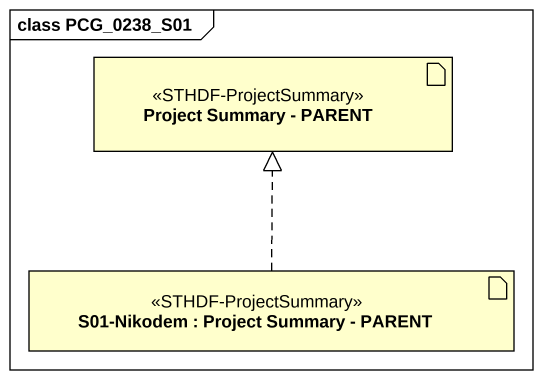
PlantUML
@startuml
mainframe class PCG_0238_S01
artifact "Project Summary - PARENT" as Project_Summary_PARENT <<STHDF-ProjectSummary>>
artifact "S01-Nikodem : Project Summary - PARENT" as S01_Nikodem <<STHDF-ProjectSummary>>
S01_Nikodem .up.|> Project_Summary_PARENT
@enduml
